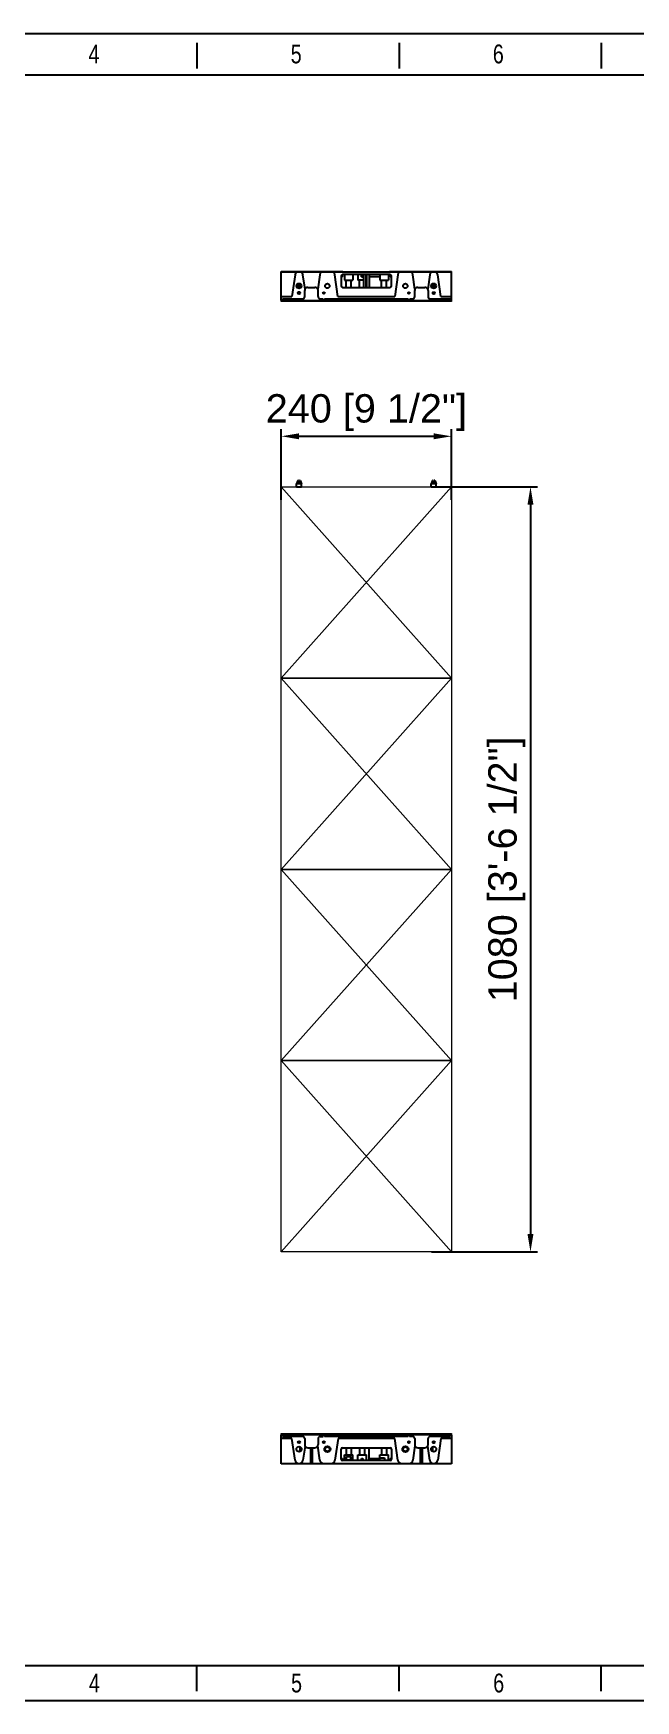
# Model space of a CAD drawing. Header units: millimetres. Extents: x 2185 to 26698, y 9658 to 17427.
# Drawn here: x 9938 to 10788, y 9658 to 12012 of the extents above; entities that cross this region are included whole.
import ezdxf

# ---------------------------------------------------------------- set-up
doc = ezdxf.new("R2010")
doc.units = ezdxf.units.MM
doc.layers.add('02___PRT_ALL_AXES', color=7, linetype='Continuous')
doc.styles.add('CKSTANDARD', font='arial.ttf')
doc.styles.add('Roamns', font='romans.shx')
doc.styles.get("Standard").update_dxf_attribs({"font": 'arial.ttf'})
doc.dimstyles.new('我的A-GB-50', dxfattribs={"dimscale": 0.5, "dimtxt": 80, "dimasz": 50, "dimexe": 20, "dimexo": 10, "dimgap": 15, "dimtad": 1, "dimdec": 1, "dimzin": 9, "dimdsep": 46, "dimtxsty": 'Standard', "dimcen": 2.5, "dimadec": 0, "dimazin": 0, "dimtfac": 1, "dimtdec": 1, "dimtmove": 0, "dimatfit": 3, "dimfxl": 2, "dimarcsym": 0})

# ---------------------------------------------------------------- blocks, each defined once
blk = doc.blocks.new('standard template')
for p, q in [((12589, 30728), (12589, 30325)), ((15761, 30728), (15761, 30325)), ((18933, 30728), (18933, 30325)), ((456, 5254), (37409, 5254)), ((12589, 4851), (12589, 5254)), ((15761, 4851), (15761, 5254)), ((18933, 4851), (18933, 5254))]:
    blk.add_line(p, q)
blk.add_lwpolyline([(37963, 4700), (-97, 4700), (-97, 30879), (37963, 30879)], close=True)
at = {"color": 7}
blk.add_lwpolyline([(456, 6674), (456, 5964), (456, 5254), (456, 30226), (37409, 30226), (37409, 5254)], dxfattribs=at)
at = {"style": 'CKSTANDARD', "width": 0.75}
for s, p in [('4', (10888, 30408)), ('5', (14060, 30408)), ('6', (17231, 30408)), ('4', (10894, 4830)), ('5', (14066, 4830)), ('6', (17237, 4830))]:
    blk.add_text(s, height=295, dxfattribs=at).set_placement(p)
at = {"style": 'Roamns'}
for tag, p in [('PAGE_NAME', (27466, 7594)), ('PROJECT_NAME', (27466, 6884)), ('DRAWN_NAME', (27466, 6174)), ('VERSION', (34241, 6174)), ('SELECT_DATA', (27466, 5464)), ('PAGE_NUMBER', (34241, 5464))]:
    blk.add_attdef(tag, p, '', height=285, dxfattribs=at)
blk = doc.blocks.new('IM')
at = {"color": 4, "lineweight": 5}
for p, q in [((733.5, 4019.5), (973.5, 4019.5)), ((733.5, 3749.5), (733.5, 4019.5)), ((973.5, 4019.5), (973.5, 3749.5)), ((973.5, 3749.5), (733.5, 3749.5))]:
    blk.add_line(p, q, dxfattribs=at)
at = {"color": 157, "lineweight": 5}
for p, q in [((733.5, 3749.5), (973.5, 4019.5)), ((973.5, 3749.5), (733.5, 4019.5))]:
    blk.add_line(p, q, dxfattribs=at)
blk = doc.blocks.new('34234')
at = {"color": 4, "lineweight": 5}
blk.add_blockref('IM', (5263.5, -3423.1), dxfattribs=at)
blk = doc.blocks.new('*D112')
at = {"color": 0, "lineweight": -2, "transparency": 16777216}
for p, q in [((10287.8, 11353.2), (10287.8, 11452.9)), ((10312.8, 11442.9), (10502.8, 11442.9)), ((10527.8, 11353.2), (10527.8, 11452.9))]:
    blk.add_line(p, q, dxfattribs=at)
at = {"color": 0, "transparency": 16777216}
for points in [[(10312.8, 11447.1), (10312.8, 11438.7), (10287.8, 11442.9)], [(10502.8, 11447.1), (10502.8, 11438.7), (10527.8, 11442.9)]]:
    blk.add_solid(points, dxfattribs=at)
at = {"layer": 'Defpoints', "color": 0, "transparency": 16777216}
for p in [(10527.8, 11442.9), (10287.8, 11348.2), (10527.8, 11348.2)]:
    blk.add_point(p, dxfattribs=at)
at = {"color": 0, "lineweight": 5, "transparency": 16777216, "insert": (10407.8, 11476.3), "char_height": 40, "attachment_point": 5}
blk.add_mtext('240 [9 1/2"]', dxfattribs=at)
blk = doc.blocks.new('*D113')
at = {"color": 0, "lineweight": -2, "transparency": 16777216}
for p, q in [((10499.5, 11371.6), (10649.2, 11371.6)), ((10639.2, 11346.6), (10639.2, 10316.6)), ((10499.5, 10291.6), (10649.2, 10291.6))]:
    blk.add_line(p, q, dxfattribs=at)
at = {"color": 0, "transparency": 16777216}
for points in [[(10635.1, 11346.6), (10643.4, 11346.6), (10639.2, 11371.6)], [(10635.1, 10316.6), (10643.4, 10316.6), (10639.2, 10291.6)]]:
    blk.add_solid(points, dxfattribs=at)
at = {"layer": 'Defpoints', "color": 0, "transparency": 16777216}
for p in [(10494.5, 11371.6), (10494.5, 10291.6), (10639.2, 10291.6)]:
    blk.add_point(p, dxfattribs=at)
at = {"color": 0, "lineweight": 5, "transparency": 16777216, "insert": (10605.8, 10831.6), "char_height": 40, "attachment_point": 5, "rotation": 90}
blk.add_mtext('1080 [3\'-6 1/2"]', dxfattribs=at)
blk = doc.blocks.new('IM-1')
at = {"color": 4, "lineweight": 5}
for p, q in [((1111, 4129.8), (1111, 4131.8)), ((1111, 4131.8), (1351, 4131.8)), ((1351, 4129.8), (1111, 4129.8)), ((1351, 4131.8), (1351, 4129.8))]:
    blk.add_line(p, q, dxfattribs=at)
blk = doc.blocks.new('6666665454')
at = {"color": 7, "linetype": 'Continuous'}
for p, q in [((8529.6, 7350.9), (8529.6, 7391.4)), ((8529.6, 7391.4), (8616.6, 7391.4)), ((8529.6, 7390.9), (8769.6, 7390.9)), ((8612.1, 7391.4), (8612.1, 7390.9)), ((8616.6, 7391.4), (8617.1, 7390.9)), ((8682.6, 7391.4), (8682.1, 7390.9)), ((8682.6, 7391.4), (8769.6, 7391.4)), ((8687.1, 7391.4), (8687.1, 7390.9)), ((8769.6, 7350.9), (8769.6, 7391.4)), ((8549, 7386.6), (8544.6, 7355.9)), ((8553.9, 7369.6), (8553.9, 7373.5)), ((8553.9, 7369.6), (8553.9, 7368.3)), ((8555.4, 7369.6), (8555.4, 7373.5)), ((8555.4, 7369.6), (8555.4, 7368.3)), ((8555.6, 7372.2), (8555.6, 7369.7)), ((8563.1, 7366.5), (8560.2, 7386.6)), ((8567.1, 7368.9), (8577, 7368.9)), ((8584, 7386.6), (8581.1, 7366.3)), ((8609.6, 7355.9), (8605.2, 7386.6)), ((8614.1, 7384.9), (8614.1, 7370.9)), ((8616.1, 7383.9), (8614.1, 7383.9)), ((8683.1, 7386.9), (8616.1, 7386.9)), ((8616.1, 7383.9), (8616.1, 7386.9)), ((8616.1, 7368.9), (8683.1, 7368.9)), ((8618.6, 7378.9), (8630.6, 7378.9)), ((8621.1, 7368.9), (8621.1, 7378.9)), ((8628.1, 7368.9), (8628.1, 7378.9)), ((8640.1, 7368.9), (8640.1, 7378.9)), ((8642.6, 7383.9), (8642.6, 7386.9)), ((8642.6, 7383.9), (8645.6, 7383.9)), ((8644.6, 7383.9), (8644.6, 7386.9)), ((8645.6, 7386.9), (8645.6, 7368.9)), ((8648.9, 7386.9), (8648.9, 7368.9)), ((8649.6, 7386.9), (8649.6, 7368.9)), ((8653.6, 7386.9), (8653.6, 7368.9)), ((8667.1, 7383.9), (8653.6, 7383.9)), ((8668.3, 7382.9), (8668.3, 7384.2)), ((8668.6, 7382.9), (8668.3, 7382.9)), ((8668.6, 7378.9), (8680.6, 7378.9)), ((8671.1, 7368.9), (8671.1, 7378.9)), ((8678.1, 7368.9), (8678.1, 7378.9)), ((8683.1, 7383.9), (8683.1, 7386.9)), ((8685.1, 7383.9), (8683.1, 7383.9)), ((8685.1, 7370.9), (8685.1, 7384.9)), ((8694, 7386.6), (8689.6, 7355.9)), ((8718.1, 7366.3), (8715.2, 7386.6)), ((8722.3, 7368.9), (8732.1, 7368.9)), ((8739, 7386.6), (8736.1, 7366.5)), ((8743.6, 7369.7), (8743.6, 7372.2)), ((8743.9, 7369.6), (8743.9, 7373.5)), ((8743.9, 7369.6), (8743.9, 7368.3)), ((8745.4, 7369.6), (8745.4, 7373.5)), ((8745.4, 7369.6), (8745.4, 7368.3)), ((8754.6, 7355.9), (8750.2, 7386.6)), ((8529.6, 7355.9), (8544.6, 7355.9)), ((8530.8, 7350.9), (8529.6, 7350.9)), ((8530.8, 7350.9), (8531.3, 7352.9)), ((8531.3, 7352.9), (8559.9, 7352.9)), ((8538.6, 7350.9), (8536.6, 7350.9)), ((8552.6, 7350.9), (8550.6, 7350.9)), ((8562.6, 7355.9), (8562.6, 7364.4)), ((8581.5, 7355.9), (8581.5, 7364.4)), ((8584.5, 7352.9), (8588.5, 7352.9)), ((8588.5, 7352.9), (8589, 7350.9)), ((8588.5, 7352.9), (8589, 7350.9)), ((8589, 7350.9), (8590.2, 7350.9)), ((8589, 7350.9), (8590.2, 7350.9)), ((8590.2, 7350.9), (8590.7, 7352.9)), ((8590.2, 7350.9), (8590.7, 7352.9)), ((8590.7, 7352.9), (8708.5, 7352.9)), ((8590.7, 7352.9), (8708.5, 7352.9)), ((8609.6, 7355.9), (8689.6, 7355.9)), ((8643.6, 7350.9), (8641.6, 7350.9)), ((8648.6, 7352.9), (8649, 7350.9)), ((8650.2, 7350.9), (8649, 7350.9)), ((8650.2, 7350.9), (8650.6, 7352.9)), ((8657.6, 7350.9), (8655.6, 7350.9)), ((8708.5, 7352.9), (8709, 7350.9)), ((8708.5, 7352.9), (8709, 7350.9)), ((8709, 7350.9), (8710.2, 7350.9)), ((8709, 7350.9), (8710.2, 7350.9)), ((8710.2, 7350.9), (8710.7, 7352.9)), ((8710.2, 7350.9), (8710.7, 7352.9)), ((8710.7, 7352.9), (8714.8, 7352.9)), ((8717.8, 7355.9), (8717.8, 7364.4)), ((8736.6, 7364.4), (8736.6, 7355.9)), ((8739.6, 7352.9), (8767.9, 7352.9)), ((8748.6, 7350.9), (8746.6, 7350.9)), ((8754.6, 7355.9), (8769.6, 7355.9)), ((8762.6, 7350.9), (8760.6, 7350.9)), ((8767.9, 7352.9), (8768.4, 7350.9)), ((8769.6, 7350.9), (8768.4, 7350.9))]:
    blk.add_line(p, q, dxfattribs=at)
for centre, radius in [((8554.6, 7370.9), 3.5), ((8554.6, 7370.9), 1.6), ((8594.6, 7370.9), 3.25), ((8704.6, 7370.9), 3.25), ((8744.6, 7370.9), 3.5), ((8744.6, 7370.9), 1.6)]:
    blk.add_circle(centre, radius, dxfattribs=at)
for centre, radius, start, end in [((8553.9, 7385.9), 5, 90, 171.87), ((8555.3, 7385.9), 5, 8.13, 90), ((8588.9, 7385.9), 5, 90, 171.87), ((8600.3, 7385.9), 5, 8.13, 90), ((8698.9, 7385.9), 5, 90, 171.87), ((8710.3, 7385.9), 5, 8.13, 90), ((8743.9, 7385.9), 5, 90, 171.87), ((8745.3, 7385.9), 5, 8.13, 90), ((8554.6, 7370.9), 1.5, 120, 240), ((8554.6, 7370.9), 2.7, 73.8724, 106.1276), ((8554.6, 7370.9), 2.7, 253.8724, 286.1276), ((8554.6, 7370.9), 1.5, 300, 60), ((8567.1, 7364.4), 4.5, 90, 180), ((8577, 7364.4), 4.5, 0, 90), ((8616.1, 7384.9), 2, 90, 180), ((8616.1, 7370.9), 2, 180, 270), ((8667.1, 7386.9), 3, 270, 300.9578), ((8683.1, 7384.9), 2, 0, 90), ((8683.1, 7370.9), 2, 270, 0), ((8722.3, 7364.4), 4.5, 90, 180), ((8732.1, 7364.4), 4.5, 0, 90), ((8744.6, 7370.9), 1.5, 120, 240), ((8744.6, 7370.9), 2.7, 73.8724, 106.1276), ((8744.6, 7370.9), 2.7, 253.8724, 286.1276), ((8744.6, 7370.9), 1.5, 300, 60), ((8559.6, 7355.9), 3, 270, 0), ((8584.5, 7355.9), 3, 180, 270), ((8714.8, 7355.9), 3, 270, 0), ((8739.6, 7355.9), 3, 180, 270)]:
    blk.add_arc(centre, radius, start, end, dxfattribs=at)
for centre, major_axis, start_param, end_param in [((8544.6, 7347.9), (0, 40), 1.445468, 1.495726), ((8544.6, 7347.9), (0, 30), 1.403348, 1.470629), ((8544.6, 7347.9), (0, 30), -1.470629, -1.403348), ((8544.6, 7347.9), (0, 40), -1.495726, -1.445468), ((8649.6, 7347.9), (0, 40), 1.445468, 1.495726), ((8649.6, 7347.9), (0, 30), 1.403348, 1.470629), ((8649.6, 7347.9), (0, 30), -1.470629, -1.403348), ((8649.6, 7347.9), (0, 40), -1.495726, -1.445468), ((8754.6, 7347.9), (0, 40), 1.445468, 1.495726), ((8754.6, 7347.9), (0, 30), 1.403348, 1.470629), ((8754.6, 7347.9), (0, 30), -1.470629, -1.403348), ((8754.6, 7347.9), (0, 40), -1.495726, -1.445468)]:
    blk.add_ellipse(centre, major_axis=major_axis, ratio=0.2, start_param=start_param, end_param=end_param, dxfattribs=at)
at = {"layer": '02___PRT_ALL_AXES', "color": 7, "linetype": 'Continuous'}
for p, q in [((8618.6, 7386.9), (8618.6, 7378.9)), ((8630.6, 7386.9), (8630.6, 7378.9)), ((8637.6, 7386.9), (8637.6, 7378.9)), ((8645.6, 7378.9), (8637.6, 7378.9)), ((8668.6, 7386.9), (8668.6, 7378.9)), ((8680.6, 7386.9), (8680.6, 7378.9)), ((8555.6, 7361.9), (8553.6, 7361.9)), ((8743.6, 7361.9), (8745.6, 7361.9))]:
    blk.add_line(p, q, dxfattribs=at)
for centre, radius in [((8554.6, 7360.9), 1.43), ((8589.6, 7360.9), 1.25), ((8709.6, 7360.9), 1.25), ((8744.6, 7360.9), 1.43)]:
    blk.add_circle(centre, radius, dxfattribs=at)
at = {"color": 4, "lineweight": 5}
blk.add_blockref('IM-1', (7418.6, 3219.1), dxfattribs=at)

msp = doc.modelspace()

# ---------------------------------------------------------------- linework, layer by layer
at = {"color": 2, "linetype": 'Continuous'}
for p, q in [((10311.274, 11380.606), (10309.274, 11375.606)), ((10309.274, 11371.606), (10309.274, 11375.606)), ((10316.274, 11375.606), (10309.274, 11375.606)), ((10309.274, 11371.606), (10316.274, 11371.606)), ((10312.024, 11380.606), (10311.274, 11380.606)), ((10312.024, 11380.606), (10312.024, 11377.606)), ((10313.524, 11377.606), (10312.024, 11377.606)), ((10313.524, 11380.606), (10313.524, 11377.606)), ((10314.274, 11380.606), (10313.524, 11380.606)), ((10314.274, 11380.606), (10316.274, 11375.606)), ((10316.274, 11371.606), (10316.274, 11375.606)), ((10501.274, 11380.606), (10499.274, 11375.606)), ((10506.274, 11375.606), (10499.274, 11375.606)), ((10499.274, 11371.606), (10499.274, 11375.606)), ((10499.274, 11371.606), (10506.274, 11371.606)), ((10502.024, 11380.606), (10501.274, 11380.606)), ((10502.024, 11380.606), (10502.024, 11377.606)), ((10503.524, 11377.606), (10502.024, 11377.606)), ((10504.274, 11380.606), (10503.524, 11380.606)), ((10503.524, 11380.606), (10503.524, 11377.606)), ((10504.274, 11380.606), (10506.274, 11375.606)), ((10506.274, 11371.606), (10506.274, 11375.606))]:
    msp.add_line(p, q, dxfattribs=at)
at = {"color": 7, "linetype": 'Continuous'}
for p, q in [((10287.799, 9992.552), (10287.799, 10033.052)), ((10287.799, 10033.052), (10288.999, 10033.052)), ((10302.774, 10028.052), (10287.799, 10028.052)), ((10289.499, 10031.052), (10288.999, 10033.052)), ((10318.099, 10031.052), (10289.499, 10031.052)), ((10294.796, 10033.052), (10296.804, 10033.052)), ((10307.161, 9997.345), (10302.774, 10028.052)), ((10308.744, 10033.052), (10310.751, 10033.052)), ((10320.774, 10028.052), (10320.774, 10019.552)), ((10339.631, 10028.052), (10339.631, 10019.552)), ((10342.631, 10031.052), (10346.699, 10031.052)), ((10347.199, 10033.052), (10346.699, 10031.052)), ((10347.199, 10033.052), (10348.399, 10033.052)), ((10348.899, 10031.052), (10348.399, 10033.052)), ((10466.649, 10031.052), (10348.899, 10031.052)), ((10367.774, 10028.052), (10363.387, 9997.345)), ((10447.774, 10028.052), (10367.774, 10028.052)), ((10399.796, 10033.052), (10401.804, 10033.052)), ((10407.174, 10033.052), (10406.774, 10031.052)), ((10407.174, 10033.052), (10408.374, 10033.052)), ((10408.774, 10031.052), (10408.374, 10033.052)), ((10413.744, 10033.052), (10415.751, 10033.052)), ((10452.161, 9997.345), (10447.774, 10028.052)), ((10467.149, 10033.052), (10466.649, 10031.052)), ((10467.149, 10033.052), (10468.349, 10033.052)), ((10468.849, 10031.052), (10468.349, 10033.052)), ((10472.917, 10031.052), (10468.849, 10031.052)), ((10475.917, 10028.052), (10475.917, 10019.552)), ((10494.774, 10019.552), (10494.774, 10028.052)), ((10526.049, 10031.052), (10497.449, 10031.052)), ((10504.796, 10033.052), (10506.804, 10033.052)), ((10512.774, 10028.052), (10508.387, 9997.345)), ((10527.749, 10028.052), (10512.774, 10028.052)), ((10518.744, 10033.052), (10520.751, 10033.052)), ((10526.549, 10033.052), (10526.049, 10031.052)), ((10526.549, 10033.052), (10527.749, 10033.052)), ((10527.749, 10033.052), (10527.749, 9992.552)), ((10313.799, 10016.521), (10313.799, 10009.582)), ((10313.799, 10016.319), (10316.332, 10013.786)), ((10314.492, 10015.626), (10313.799, 10014.932)), ((10313.799, 10015.248), (10316.369, 10012.678)), ((10313.799, 10010.662), (10314.54, 10009.921)), ((10321.267, 10017.504), (10318.387, 9997.345)), ((10325.274, 10015.052), (10335.131, 10015.052)), ((10328.774, 10015.052), (10328.774, 9993.052)), ((10331.774, 9993.052), (10331.774, 10015.052)), ((10342.161, 9997.345), (10339.248, 10017.734)), ((10372.274, 9999.052), (10372.274, 10013.052)), ((10374.274, 10015.052), (10441.274, 10015.052)), ((10379.274, 10015.052), (10379.274, 10005.052)), ((10386.274, 10015.052), (10386.274, 10005.052)), ((10398.274, 10015.052), (10398.274, 10005.052)), ((10405.274, 10015.052), (10405.274, 10005.052)), ((10411.774, 9997.052), (10411.774, 10015.052)), ((10429.274, 10015.052), (10429.274, 10005.052)), ((10436.274, 10015.052), (10436.274, 10005.052)), ((10443.274, 10013.052), (10443.274, 9999.052)), ((10476.3, 10017.734), (10473.387, 9997.345)), ((10480.417, 10015.052), (10490.274, 10015.052)), ((10483.774, 10015.052), (10483.774, 9993.052)), ((10486.774, 9993.052), (10486.774, 10015.052)), ((10497.161, 9997.345), (10494.281, 10017.504)), ((10499.179, 10012.678), (10501.749, 10015.248)), ((10499.216, 10013.786), (10501.749, 10016.319)), ((10501.749, 10010.662), (10501.008, 10009.921)), ((10501.055, 10015.626), (10501.749, 10014.932)), ((10501.749, 10009.582), (10501.749, 10016.521)), ((10287.799, 9993.052), (10527.749, 9993.052)), ((10374.774, 9992.552), (10287.799, 9992.552)), ((10370.274, 9992.552), (10370.274, 9993.052)), ((10372.274, 10000.052), (10374.273, 10000.052)), ((10374.274, 10000.052), (10374.274, 9997.052)), ((10441.274, 9997.052), (10374.274, 9997.052)), ((10374.774, 9992.552), (10375.274, 9993.052)), ((10379.524, 9997.052), (10379.524, 10002.552)), ((10379.524, 10002.552), (10386.024, 10002.552)), ((10381.342, 9997.052), (10381.342, 9998.052)), ((10381.342, 9998.052), (10387.842, 9998.052)), ((10386.024, 9998.052), (10386.024, 10002.552)), ((10387.842, 9997.052), (10387.842, 9998.052)), ((10400.774, 9997.052), (10400.774, 10000.052)), ((10400.774, 10000.052), (10402.774, 10000.052)), ((10402.774, 10000.052), (10402.774, 9997.052)), ((10411.774, 10000.052), (10425.246, 10000.052)), ((10426.47, 10001.052), (10426.47, 9997.052)), ((10426.47, 10001.052), (10433.47, 10001.052)), ((10433.47, 10001.052), (10433.47, 9997.052)), ((10440.774, 9992.552), (10440.274, 9993.052)), ((10527.749, 9992.552), (10440.774, 9992.552)), ((10441.274, 10000.052), (10441.274, 9997.052)), ((10441.275, 10000.052), (10443.274, 10000.052)), ((10445.274, 9992.552), (10445.274, 9993.052))]:
    msp.add_line(p, q, dxfattribs=at)
for centre, radius in [((10312.774, 10013.052), 3.65), ((10352.774, 10013.052), 4.25), ((10352.774, 10013.052), 3.25), ((10462.774, 10013.052), 4.25), ((10462.774, 10013.052), 3.25), ((10502.774, 10013.052), 3.65)]:
    msp.add_circle(centre, radius, dxfattribs=at)
for centre, radius, start, end in [((10317.774, 10028.052), 3, 0, 90), ((10342.631, 10028.052), 3, 90, 180), ((10472.917, 10028.052), 3, 0, 90), ((10497.774, 10028.052), 3, 90, 180), ((10325.274, 10019.552), 4.5, 180, 270), ((10335.131, 10019.552), 4.5, 270, 0), ((10374.274, 10013.052), 2, 90, 180), ((10441.274, 10013.052), 2, 0, 90), ((10480.417, 10019.552), 4.5, 180, 270), ((10490.274, 10019.552), 4.5, 270, 0), ((10312.11, 9998.052), 5, 188.13, 270), ((10313.437, 9998.052), 5, 270, 351.87), ((10347.11, 9998.052), 5, 188.13, 270), ((10358.437, 9998.052), 5, 270, 351.87), ((10374.274, 9999.052), 2, 180, 270), ((10425.246, 9997.052), 3, 65.629673, 90), ((10441.274, 9999.052), 2, 270, 0), ((10457.11, 9998.052), 5, 188.13, 270), ((10468.437, 9998.052), 5, 270, 351.87), ((10502.11, 9998.052), 5, 188.13, 270), ((10503.437, 9998.052), 5, 270, 351.87)]:
    msp.add_arc(centre, radius, start, end, dxfattribs=at)
for centre, major_axis, start_param, end_param in [((10302.774, 10036.052), (0, 40), -4.63731849, -4.58706115), ((10302.774, 10036.052), (0, 30), -4.61222156, -4.5449409), ((10302.774, 10036.052), (0, 30), -1.73824441, -1.67096375), ((10302.774, 10036.052), (0, 40), -1.69612416, -1.64586682), ((10407.774, 10036.052), (0, 40), -4.63731849, -4.58706115), ((10407.774, 10036.052), (0, 30), -4.61222156, -4.5449409), ((10407.774, 10036.052), (0, 30), -1.73824441, -1.67096375), ((10407.774, 10036.052), (0, 40), -1.69612416, -1.64586682), ((10512.774, 10036.052), (0, 40), -4.63731849, -4.58706115), ((10512.774, 10036.052), (0, 30), -4.61222156, -4.5449409), ((10512.774, 10036.052), (0, 30), -1.73824441, -1.67096375), ((10512.774, 10036.052), (0, 40), -1.69612416, -1.64586682)]:
    msp.add_ellipse(centre, major_axis=major_axis, ratio=0.2, start_param=start_param, end_param=end_param, dxfattribs=at)
at = {"layer": '02___PRT_ALL_AXES', "color": 7, "linetype": 'Continuous'}
for p, q in [((10313.799, 10022.052), (10311.749, 10022.052)), ((10376.774, 9997.052), (10376.774, 10005.052)), ((10376.774, 10005.052), (10388.774, 10005.052)), ((10388.774, 9997.052), (10388.774, 10005.052)), ((10395.774, 9997.052), (10395.774, 10005.052)), ((10395.774, 10005.052), (10407.774, 10005.052)), ((10407.774, 9997.052), (10407.774, 10005.052)), ((10426.774, 10001.052), (10426.774, 10005.052)), ((10426.774, 10005.052), (10438.774, 10005.052)), ((10438.774, 9997.052), (10438.774, 10005.052)), ((10501.749, 10022.052), (10503.799, 10022.052))]:
    msp.add_line(p, q, dxfattribs=at)
for centre, radius in [((10312.774, 10023.052), 1.432), ((10347.774, 10023.052), 1.25), ((10467.774, 10023.052), 1.25), ((10502.774, 10023.052), 1.432)]:
    msp.add_circle(centre, radius, dxfattribs=at)

# ---------------------------------------------------------------- block references
at = {"transparency": 33554595, "xscale": 0.08990503216734323, "yscale": 0.08990503216734323, "zscale": 0.08990503216734323}
msp.add_blockref('standard template', (9036.989, 9235.511), dxfattribs=at)
at = {"color": 4, "lineweight": 5}
for name, p in [('6666665454', (1758.163, 4284.241)), ('34234', (4290.79, 10775.161)), ('34234', (4290.79, 10505.161)), ('34234', (4290.79, 10235.161)), ('34234', (4290.79, 9965.161)), ('IM-1', (9176.752, 5903.244))]:
    msp.add_blockref(name, p, dxfattribs=at)

# ---------------------------------------------------------------- dimensions: what is measured, and where the dimension line sits
at = {"lineweight": 5}
dim = msp.add_linear_dim(base=(10527.774, 11442.909), p1=(10287.774, 11348.152), p2=(10527.774, 11348.152), dimstyle='我的A-GB-50', dxfattribs=at)
dim.commit()
dim.dimension.update_dxf_attribs({"geometry": '*D112', "text_midpoint": (10407.774, 11442.909), "dimtype": 160})
dim = msp.add_linear_dim(base=(10639.219, 10291.606), p1=(10494.539, 11371.606), p2=(10494.539, 10291.606), angle=90, dimstyle='我的A-GB-50', dxfattribs=at)
dim.commit()
dim.dimension.update_dxf_attribs({"geometry": '*D113', "text_midpoint": (10639.219, 10831.606), "dimtype": 160})

doc.saveas('drawing.dxf')
